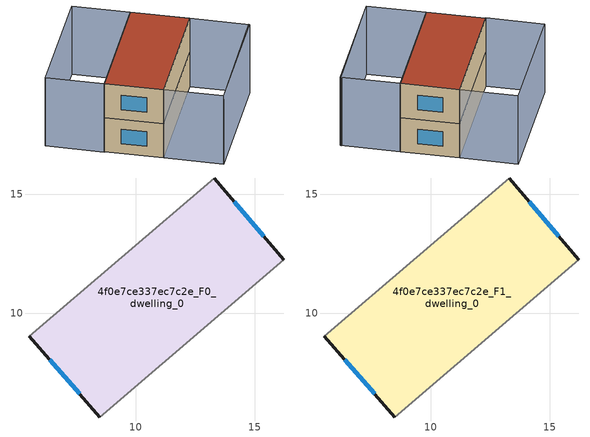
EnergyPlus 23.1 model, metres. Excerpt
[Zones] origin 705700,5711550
4f0e7ce337ec7c2e_F0_dwelling_0
 floor ground (EU_floor_Construction): 13.31,15.68 16.21,12.26 8.5,5.65 5.54,9.04 z0
 wall outside (EU_wall_Construction): 16.21,12.26 13.31,15.68 / 5.54,9.04 8.5,5.65 z0:3
 wall adiabatic (EU_wall_Construction): 13.31,15.68 5.54,9.04 / 8.5,5.65 16.21,12.26 z0:3
 window (EU_Window_Construction): 15.37,13.25 14.14,14.69 / 6.4,8.06 7.65,6.63 z0.87:2.13
4f0e7ce337ec7c2e_F1_dwelling_0
 floor to 4f0e7ce337ec7c2e_F0_dwelling_0 (EU_floor_Construction): 13.3,15.68 16.21,12.26 8.5,5.65 5.54,9.04 z3
 wall outside (EU_wall_Construction): 16.21,12.26 13.31,15.68 / 5.54,9.04 8.5,5.65 z3:6
 wall adiabatic (EU_wall_Construction): 13.31,15.68 5.54,9.04 / 8.5,5.65 16.21,12.26 z3:6
 window (EU_Window_Construction): 15.37,13.25 14.14,14.69 / 6.4,8.06 7.65,6.63 z3.87:5.13
 roof outside (EU_roof_Construction): 16.21,12.26 13.31,15.68 5.54,9.04 8.5,5.65 z6
shading: 11.49,2.21 19.12,8.87 / 13.31,15.68 5.54,9.04 / 5.54,9.04 2.63,12.43 / 2.63,12.43 10.4,19.08 / 10.4,19.08 13.31,15.68 / 8.5,5.65 16.21,12.26 / 16.21,12.26 19.17,8.8 / 19.17,8.8 11.47,2.19 / 11.47,2.19 8.5,5.65 z0:6
[Building]
EU S2 Campaign: North Axis=0; Terrain=City; Solar Distribution=FullExterior
[Site:Location]
London: Latitude=51.5; Longitude=-0.5; Time Zone=0; Elevation=25
[SizingPeriod:WeatherFileDays]
AnnualSizingPeriod: Begin Month=1; Begin Day of Month=1; End Month=12; End Day of Month=31; Day of Week for Start Day=Monday; Use Weather File Daylight Saving Period=No; Use Weather File Rain and Snow Indicators=No
[MATERIAL]
EU_InternalMass_Material: Roughness=MediumRough; Thickness=0.1; Conductivity=1; Density=1800; Specific Heat=900; Thermal Absorptance=0.9; Solar Absorptance=0.7; Visible Absorptance=0.7
[MATERIAL:NOMASS] Roughness=MediumRough; Thermal Absorptance=0.9; Solar Absorptance=0.7; Visible Absorptance=0.7
Name | Thermal Resistance
EU_wall_NoMass | 0.724719
EU_roof_NoMass | 2.98947
EU_floor_NoMass | 2.39157
[WINDOWMATERIAL:SIMPLEGLAZINGSYSTEM]
EU_Window_SimpleGlazing: UFactor=2.63425; Solar Heat Gain Coefficient=0.76; Visible Transmittance=0.76
[CONSTRUCTION]
EU_wall_Construction: EU_wall_NoMass
EU_roof_Construction: EU_roof_NoMass
EU_floor_Construction: EU_floor_NoMass
EU_Window_Construction: EU_Window_SimpleGlazing
EU_InternalMass_Construction: EU_InternalMass_Material
[ZONE] Type=1; Multiplier=1; Ceiling Height=autocalculate; Volume=137.257; Floor Area=autocalculate; Part of Total Floor Area=Yes
4f0e7ce337ec7c2e_F0_dwelling_0; 4f0e7ce337ec7c2e_F1_dwelling_0
[INTERNALMASS] Construction=EU_InternalMass_Construction; Surface Area=45.7521
Name | Zone or ZoneList
4f0e7ce337ec7c2e_F0_dwelling_0_EU_InternalMass | 4f0e7ce337ec7c2e_F0_dwelling_0
4f0e7ce337ec7c2e_F1_dwelling_0_EU_InternalMass | 4f0e7ce337ec7c2e_F1_dwelling_0
[OTHEREQUIPMENT] Fuel Type=Electricity; Design Level Calculation Method=Watts/Area; Power per Zone Floor Area=1; Fraction Latent=0; Fraction Radiant=0; Fraction Lost=0; Carbon Dioxide Generation Rate=0; EndUse Subcategory=EU_Step8_InternalGains
Name | Zone or ZoneList or Space or SpaceList | Schedule
EU_Step8_InternalGain_4f0e7ce337ec7c2e_F0_dwelling_0_f000 | 4f0e7ce337ec7c2e_F0_dwelling_0 | EU_Step8_GainSchedule_4f0e7ce337ec7c2e_F0_dwelling_0_f000
EU_Step8_InternalGain_4f0e7ce337ec7c2e_F1_dwelling_0_f000 | 4f0e7ce337ec7c2e_F1_dwelling_0 | EU_Step8_GainSchedule_4f0e7ce337ec7c2e_F1_dwelling_0_f000
[ZONEVENTILATION:DESIGNFLOWRATE] Schedule=EU_AlwaysOn; Design Flow Rate Calculation Method=AirChanges/Hour; Air Changes per Hour=0.418135; Ventilation Type=Natural; Fan Pressure Rise=0; Fan Total Efficiency=1; Constant Term Coefficient=1; Temperature Term Coefficient=0; Velocity Term Coefficient=0; Velocity Squared Term Coefficient=0; Minimum Indoor Temperature=-100; Maximum Indoor Temperature=100; Delta Temperature=-100; Minimum Outdoor Temperature=-100; Maximum Outdoor Temperature=100; Maximum Wind Speed=40
Name | Zone or ZoneList or Space or SpaceList
EU_ConstantAir_4f0e7ce337ec7c2e_F0_dwelling_0 | 4f0e7ce337ec7c2e_F0_dwelling_0
EU_ConstantAir_4f0e7ce337ec7c2e_F1_dwelling_0 | 4f0e7ce337ec7c2e_F1_dwelling_0
[HVACTEMPLATE:THERMOSTAT] Constant Heating Setpoint=20; Constant Cooling Setpoint=50
EU_HeatOnly_4f0e7ce337ec7c2e_F0_dwelling_0; EU_HeatOnly_4f0e7ce337ec7c2e_F1_dwelling_0
[HVACTEMPLATE:ZONE:IDEALLOADSAIRSYSTEM] System Availability Schedule=EU_AlwaysOn; Maximum Heating Supply Air Temperature=50; Minimum Cooling Supply Air Temperature=13; Maximum Heating Supply Air Humidity Ratio=0.0156; Minimum Cooling Supply Air Humidity Ratio=0.0077; Heating Limit=NoLimit; Cooling Limit=NoLimit; Heating Availability Schedule=EU_AlwaysOn; Cooling Availability Schedule=EU_CoolingOff; Dehumidification Control Type=ConstantSensibleHeatRatio; Cooling Sensible Heat Ratio=0.7; Dehumidification Setpoint=60; Humidification Control Type=None; Humidification Setpoint=30; Outdoor Air Method=None; Outdoor Air Flow Rate per Person=0.00944; Outdoor Air Flow Rate per Zone Floor Area=0; Outdoor Air Flow Rate per Zone=0; Demand Controlled Ventilation Type=None; Outdoor Air Economizer Type=NoEconomizer; Heat Recovery Type=None; Sensible Heat Recovery Effectiveness=0.7; Latent Heat Recovery Effectiveness=0.65
Name | Template Thermostat
4f0e7ce337ec7c2e_F0_dwelling_0 | EU_HeatOnly_4f0e7ce337ec7c2e_F0_dwelling_0
4f0e7ce337ec7c2e_F1_dwelling_0 | EU_HeatOnly_4f0e7ce337ec7c2e_F1_dwelling_0
[SIZING:ZONE] Zone Cooling Design Supply Air Temperature Input Method=SupplyAirTemperature; Zone Cooling Design Supply Air Temperature=13; Zone Heating Design Supply Air Temperature Input Method=SupplyAirTemperature; Zone Heating Design Supply Air Temperature=50; Zone Cooling Design Supply Air Humidity Ratio=0.008; Zone Heating Design Supply Air Humidity Ratio=0.008; Cooling Design Air Flow Method=DesignDay; Cooling Design Air Flow Rate=0; Cooling Minimum Air Flow per Zone Floor Area=0.000762; Cooling Minimum Air Flow=0; Cooling Minimum Air Flow Fraction=0.2; Heating Design Air Flow Method=DesignDay; Heating Design Air Flow Rate=0; Heating Maximum Air Flow per Zone Floor Area=0.002032; Heating Maximum Air Flow=0.141576; Heating Maximum Air Flow Fraction=0.3; Account for Dedicated Outdoor Air System=No; Dedicated Outdoor Air System Control Strategy=NeutralSupplyAir; Dedicated Outdoor Air Low Setpoint Temperature for Design=autosize; Dedicated Outdoor Air High Setpoint Temperature for Design=autosize; Zone Load Sizing Method=Sensible Load Only No Latent Load; Zone Latent Cooling Design Supply Air Humidity Ratio Input Method=HumidityRatioDifference; Zone Cooling Design Supply Air Humidity Ratio Difference=0.005; Zone Latent Heating Design Supply Air Humidity Ratio Input Method=HumidityRatioDifference; Zone Humidification Design Supply Air Humidity Ratio Difference=0.005
4f0e7ce337ec7c2e_F0_dwelling_0; 4f0e7ce337ec7c2e_F1_dwelling_0
[SCHEDULE:CONSTANT]
Name | Hourly Value
EU_AlwaysOn | 1
EU_CoolingOff | 0
[SCHEDULE:FILE] Column Number=1; Rows to Skip at Top=0; Number of Hours of Data=8760; Column Separator=Comma; Interpolate to Timestep=No; Minutes per Item=60; Adjust Schedule for Daylight Savings=Yes
Name | File
EU_Step8_GainSchedule_4f0e7ce337ec7c2e_F0_dwelling_0_f000 | ../../schedules/4f0e7ce337ec7c2e/4f0e7ce337ec7c2e_F0_dwelling_0_f000_gain.csv
EU_Step8_GainSchedule_4f0e7ce337ec7c2e_F1_dwelling_0_f000 | ../../schedules/4f0e7ce337ec7c2e/4f0e7ce337ec7c2e_F1_dwelling_0_f000_gain.csv
